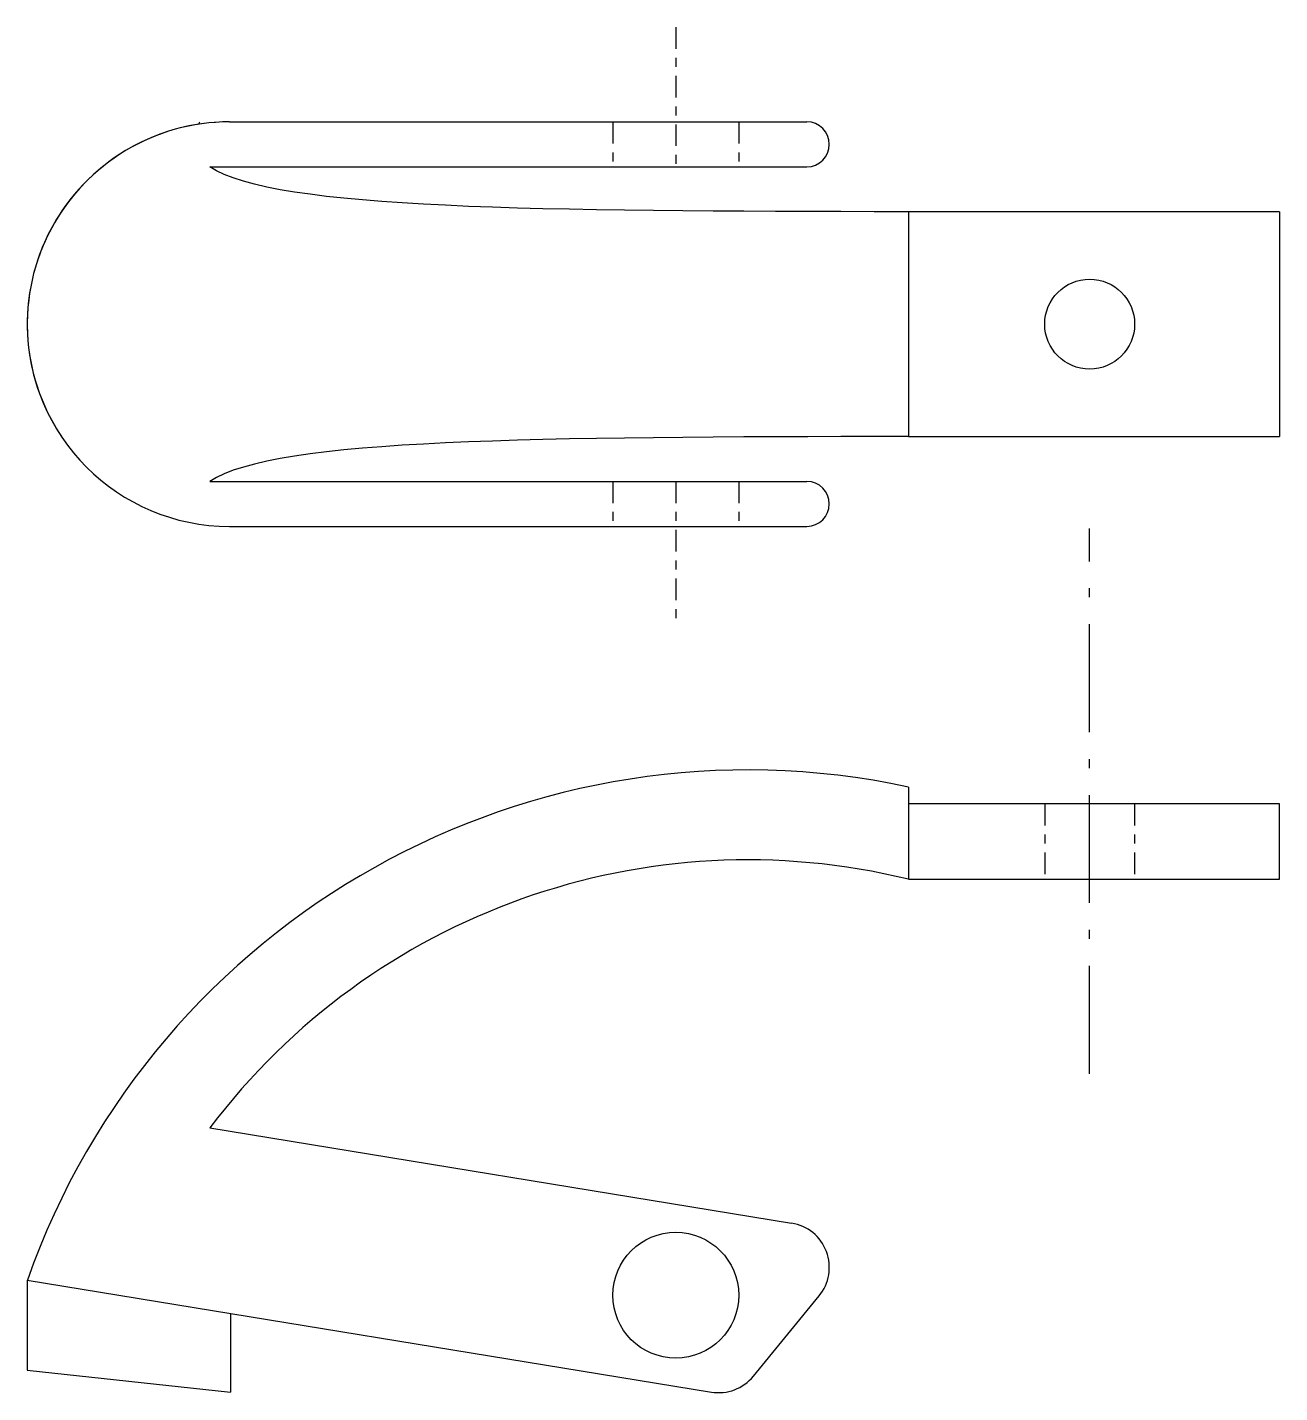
# Model space of a CAD drawing. Header units: centimetres. Extents: x 23.5 to 37.4, y 4.3 to 19.5.
import ezdxf

# ---------------------------------------------------------------- set-up
doc = ezdxf.new("R2010")
doc.units = ezdxf.units.CM
doc.header["$LTSCALE"] = 0.1
doc.header["$MEASUREMENT"] = 0
doc.linetypes.add('ACAD_ISO10W100', pattern=[18, 12, -3, 0, -3])
for name, color, linetype in [('Carcasa plastic', 1, 'Continuous'), ('Intrare bolt', 2, 'Continuous'), ('Intrare surub intern', 6, 'Continuous'), ('Linii centrale', 241, 'ACAD_ISO10W100'), ('Picior fixare', 200, 'Continuous'), ('Tampon frana', 4, 'Continuous')]:
    doc.layers.add(name, color=color, linetype=linetype)

msp = doc.modelspace()

# ---------------------------------------------------------------- linework, layer by layer
at = {"layer": 'Carcasa plastic'}
for p, q in [((25.748, 18.439), (32.171, 18.439)), ((25.529, 17.939), (32.171, 17.939)), ((33.3, 17.439), (33.3, 14.939)), ((25.529, 14.439), (32.171, 14.439)), ((25.748, 13.939), (32.171, 13.939)), ((33.3, 11.039), (33.3, 10.013)), ((25.529, 7.247), (32.001, 6.189)), ((23.498, 5.553), (31.109, 4.308)), ((31.576, 4.485), (32.308, 5.379))]:
    msp.add_line(p, q, dxfattribs=at)
for centre, radius, start, end in [((25.748, 16.189), 2.25, 90, 270), ((25.748, 16.189), 2.25, 90, 213.749), ((32.171, 18.189), 0.25, 270, 90), ((32.171, 14.189), 0.25, 270, 90), ((31.516, 2.729), 8.5, 77.8841, 160.5956), ((31.516, 2.729), 7.5, 76.2389, 142.9538), ((31.921, 5.695), 0.5, 320.7135, 80.7135), ((31.189, 4.802), 0.5, 260.7135, 320.7135)]:
    msp.add_arc(centre, radius, start, end, dxfattribs=at)
for points in [[(25.405, 18.413), (25.409, 18.421), (25.414, 18.43), (25.419, 18.439)], [(33.3, 17.439), (29.214, 17.447), (26.248, 17.455), (25.529, 17.939)], [(33.3, 14.939), (29.214, 14.931), (26.248, 14.923), (25.529, 14.439)]]:
    msp.add_open_spline(points, degree=3, dxfattribs=at)
at = {"layer": 'Intrare bolt', "linetype": 'ACAD_ISO10W100', "ltscale": 0.2}
for p, q in [((30.013, 18.439), (30.013, 17.939)), ((31.413, 18.439), (31.413, 17.939)), ((30.013, 14.439), (30.013, 13.939)), ((31.413, 14.439), (31.413, 13.939))]:
    msp.add_line(p, q, dxfattribs=at)
at = {"layer": 'Intrare bolt'}
msp.add_circle((30.713, 5.386), 0.7, dxfattribs=at)
at = {"layer": 'Intrare surub intern', "linetype": 'ACAD_ISO10W100', "ltscale": 0.2}
for p, q in [((34.817, 10.851), (34.817, 10.013)), ((35.817, 10.851), (35.817, 10.013))]:
    msp.add_line(p, q, dxfattribs=at)
at = {"layer": 'Intrare surub intern'}
msp.add_circle((35.317, 16.189), 0.5, dxfattribs=at)
at = {"layer": 'Linii centrale', "linetype": 'ACAD_ISO10W100', "ltscale": 0.2}
for p, q in [((30.713, 19.491), (30.713, 17.939)), ((30.713, 14.439), (30.713, 12.887))]:
    msp.add_line(p, q, dxfattribs=at)
at = {"layer": 'Linii centrale'}
msp.add_line((35.317, 7.85), (35.317, 13.914), dxfattribs=at)
at = {"layer": 'Picior fixare'}
for p, q in [((37.431, 17.439), (33.3, 17.439)), ((37.431, 17.439), (37.431, 14.939)), ((33.3, 14.939), (37.431, 14.939)), ((37.431, 10.851), (33.3, 10.851)), ((37.431, 10.013), (37.431, 10.851)), ((33.3, 10.013), (37.431, 10.013))]:
    msp.add_line(p, q, dxfattribs=at)
at = {"layer": 'Tampon frana'}
for p, q in [((23.498, 5.553), (23.498, 4.553)), ((25.758, 5.183), (25.758, 4.308)), ((23.498, 4.553), (25.758, 4.308))]:
    msp.add_line(p, q, dxfattribs=at)

doc.saveas('drawing.dxf')
